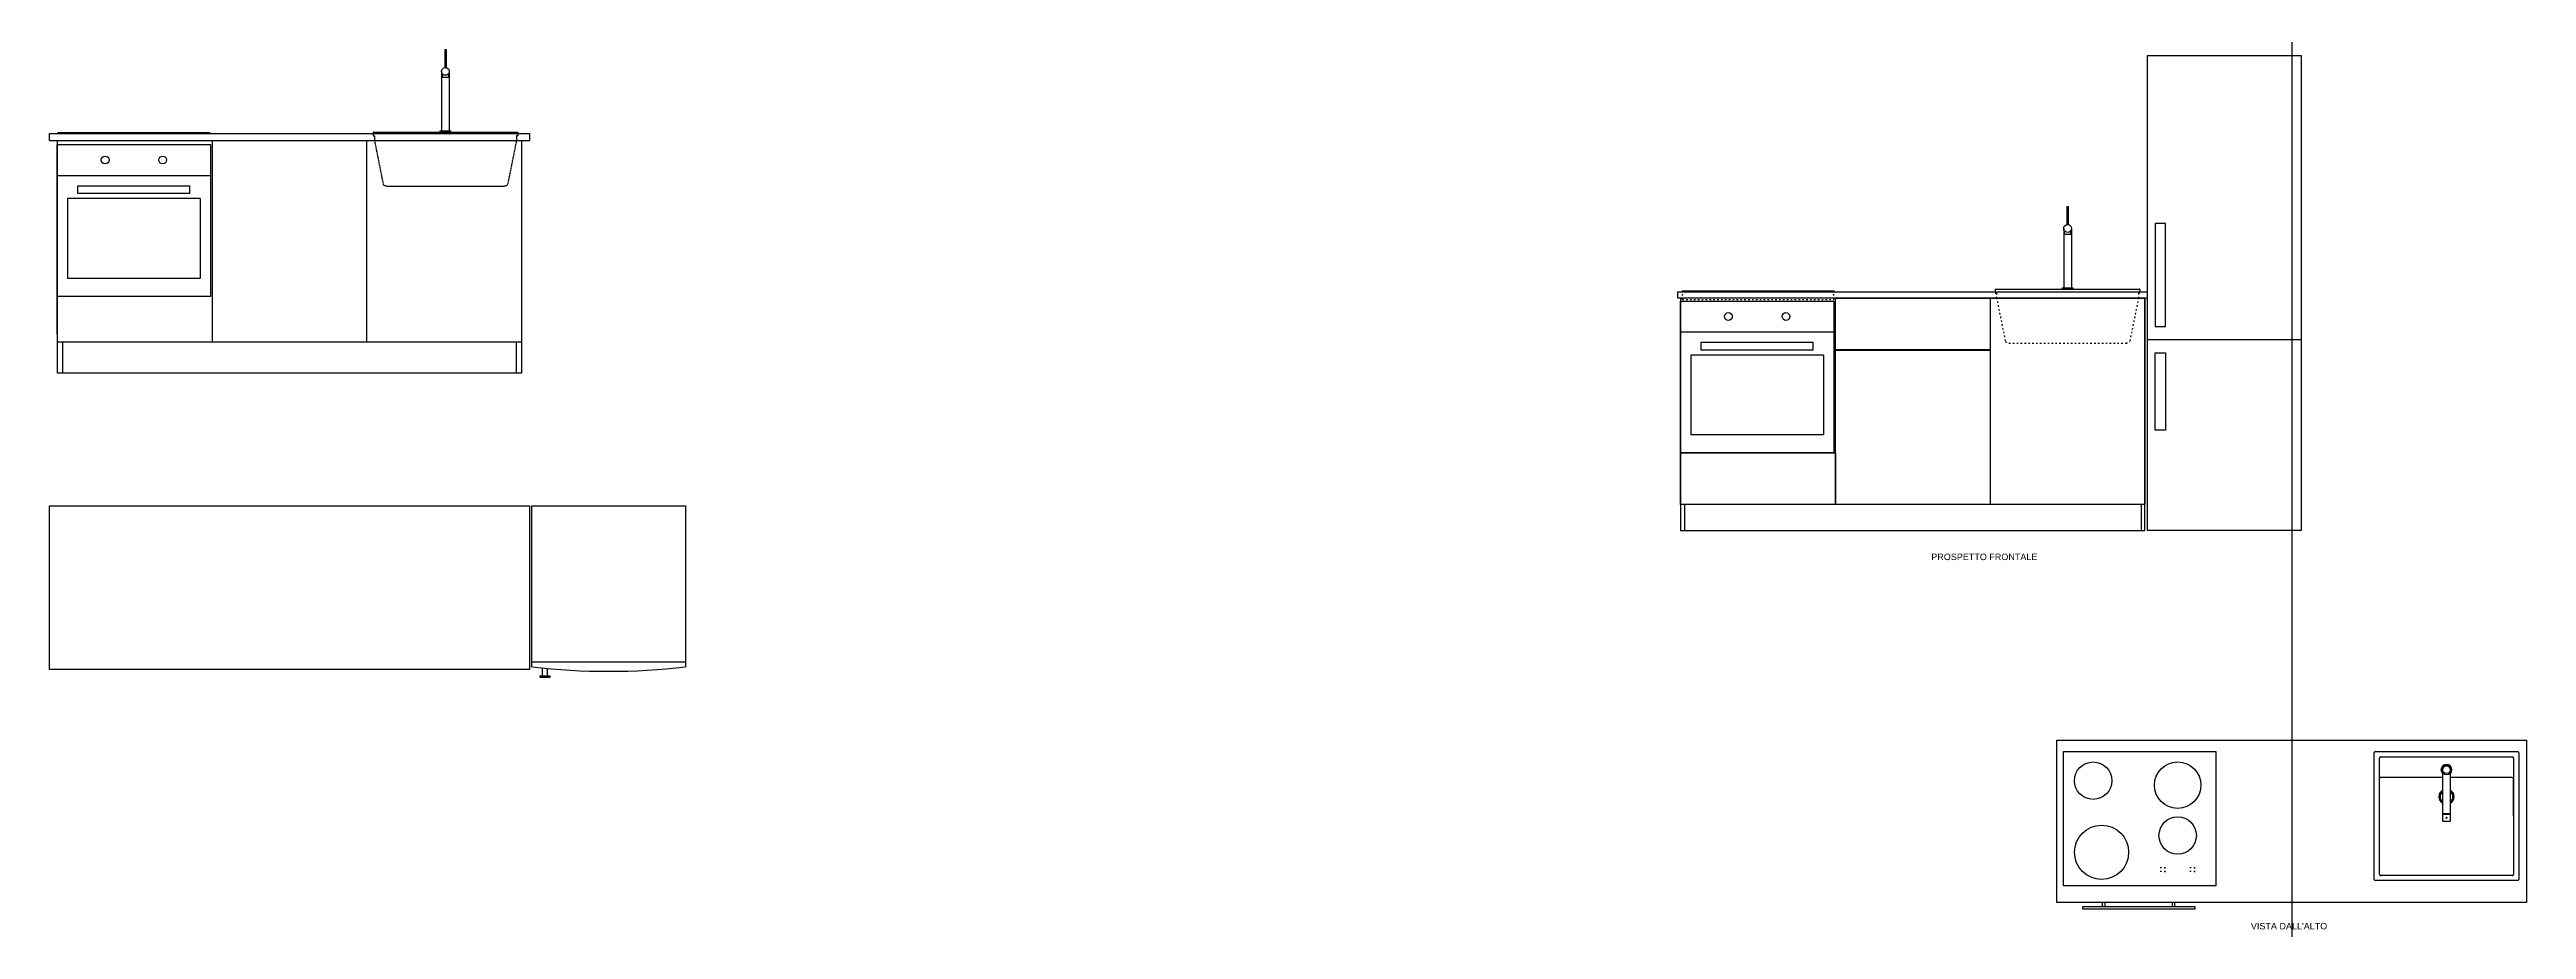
# Model space of a CAD drawing. Header units: millimetres. Extents: x 1119 to 3084, y 2048 to 2389.
# Drawn here: x 1119 to 2079, y 2048 to 2389 of the extents above; entities that cross this region are included whole.
import ezdxf

# ---------------------------------------------------------------- set-up
doc = ezdxf.new("R2010")
doc.units = ezdxf.units.MM
doc.linetypes.add('ACAD_ISO03W100', pattern=[30, 12, -18])
doc.linetypes.add('HIDDEN', pattern=[0.375, 0.25, -0.125])
for name, color, linetype in [('ANNOTATION', 1, 'Continuous'), ('ELETTRODOMESTICI', 2, 'Continuous'), ('LAVELLO', 4, 'Continuous'), ('LINEE DI COSTRUZIONE', 252, 'Continuous'), ('STRUTTURA', 7, 'Continuous')]:
    doc.layers.add(name, color=color, linetype=linetype)
doc.styles.get("Standard").update_dxf_attribs({"font": 'arial.ttf'})

msp = doc.modelspace()

# ---------------------------------------------------------------- linework, layer by layer
at = {"layer": 'ANNOTATION'}
for p, q in [((1119.15, 2353.66), (1119.15, 2356.46)), ((1119.15, 2356.46), (1305.15, 2356.46)), ((1119.15, 2353.66), (1305.15, 2353.66)), ((1305.15, 2356.46), (1305.15, 2353.66)), ((1119.15, 2212.15), (1305.15, 2212.15)), ((1119.15, 2148.65), (1119.15, 2212.15)), ((1305.15, 2212.15), (1305.15, 2148.65)), ((1305.15, 2148.65), (1119.15, 2148.65))]:
    msp.add_line(p, q, dxfattribs=at)
at = {"layer": 'ELETTRODOMESTICI'}
for p, q in [((1932.35, 2202.59), (1932.35, 2386.59)), ((1932.35, 2386.59), (1991.85, 2386.59)), ((1991.85, 2386.59), (1991.85, 2202.59)), ((1122.5, 2356.76), (1181.2, 2356.76)), ((1122.15, 2352.16), (1181.55, 2352.16)), ((1122.15, 2293.26), (1122.15, 2352.16)), ((1181.55, 2352.16), (1181.55, 2293.26)), ((1122.15, 2340.16), (1181.55, 2340.16)), ((1130.15, 2336.16), (1173.55, 2336.16)), ((1130.15, 2333.16), (1130.15, 2336.16)), ((1173.55, 2333.16), (1130.15, 2333.16)), ((1173.55, 2333.16), (1173.55, 2336.16)), ((1177.55, 2331.16), (1126.15, 2331.16)), ((1126.15, 2331.16), (1126.15, 2300.26)), ((1177.55, 2331.16), (1177.55, 2300.26)), ((1939.35, 2321.59), (1935.35, 2321.59)), ((1935.35, 2321.59), (1935.35, 2281.59)), ((1939.35, 2281.59), (1939.35, 2321.59)), ((1177.55, 2300.26), (1126.15, 2300.26)), ((1752.05, 2295.39), (1810.75, 2295.39)), ((1181.55, 2293.26), (1122.15, 2293.26)), ((1932.35, 2276.59), (1991.85, 2276.59)), ((1991.85, 2276.39), (1932.35, 2276.39)), ((1935.35, 2281.59), (1939.35, 2281.59)), ((1935.35, 2271.39), (1939.35, 2271.39)), ((1935.35, 2241.39), (1935.35, 2271.39)), ((1939.35, 2271.39), (1939.35, 2241.39)), ((1939.35, 2241.39), (1935.35, 2241.39)), ((1306.15, 2212.15), (1365.65, 2212.15)), ((1306.15, 2149.7), (1306.15, 2212.15)), ((1365.65, 2212.15), (1365.65, 2149.7)), ((1991.85, 2202.59), (1932.35, 2202.59)), ((1306.15, 2151.65), (1365.65, 2151.65)), ((1365.65, 2151.45), (1306.15, 2151.45)), ((1309.15, 2146.15), (1313.15, 2146.15)), ((1309.15, 2146.15), (1309.15, 2145.65)), ((1309.15, 2145.65), (1313.15, 2145.65)), ((1310.15, 2149.26), (1310.15, 2146.15)), ((1312.15, 2146.15), (1312.15, 2149.07)), ((1313.15, 2145.65), (1313.15, 2146.15)), ((1937.78, 2071.82), (1937.28, 2071.82)), ((1937.78, 2070.32), (1937.28, 2070.32)), ((1939.28, 2071.82), (1938.78, 2071.82)), ((1939.28, 2070.32), (1938.78, 2070.32)), ((1939.03, 2072.07), (1939.03, 2071.57)), ((1939.03, 2070.57), (1939.03, 2070.07)), ((1949.28, 2071.82), (1948.78, 2071.82)), ((1949.28, 2070.32), (1948.78, 2070.32)), ((1950.78, 2071.82), (1950.28, 2071.82)), ((1950.78, 2070.32), (1950.28, 2070.32)), ((1950.53, 2072.07), (1950.53, 2071.57)), ((1950.53, 2070.57), (1950.53, 2070.07)), ((1907.23, 2056.82), (1950.63, 2056.82)), ((1907.23, 2055.82), (1907.23, 2056.82)), ((1950.63, 2055.82), (1907.23, 2055.82)), ((1914.87, 2056.82), (1914.87, 2058.32)), ((1915.87, 2056.82), (1915.87, 2058.32)), ((1941.99, 2056.82), (1941.99, 2058.32)), ((1942.99, 2056.82), (1942.99, 2058.32)), ((1950.63, 2056.82), (1950.63, 2055.82))]:
    msp.add_line(p, q, dxfattribs=at)
at = {"layer": 'ELETTRODOMESTICI', "linetype": 'ACAD_ISO03W100', "ltscale": 0.05}
for p, q in [((1752.05, 2292.09), (1752.05, 2295.09)), ((1810.75, 2292.09), (1810.75, 2295.09)), ((1752.05, 2292.09), (1810.75, 2292.09))]:
    msp.add_line(p, q, dxfattribs=at)
at = {"layer": 'ELETTRODOMESTICI', "ltscale": 0.05, "transparency": 33554687}
for p, q in [((1751.35, 2291.49), (1810.75, 2291.49)), ((1751.35, 2232.59), (1751.35, 2291.49)), ((1810.75, 2291.49), (1810.75, 2232.59)), ((1751.35, 2279.49), (1810.75, 2279.49)), ((1759.35, 2275.49), (1802.75, 2275.49)), ((1759.35, 2272.49), (1759.35, 2275.49)), ((1802.75, 2272.49), (1802.75, 2275.49)), ((1806.75, 2270.49), (1755.35, 2270.49)), ((1755.35, 2270.49), (1755.35, 2239.59)), ((1802.75, 2272.49), (1759.35, 2272.49)), ((1806.75, 2270.49), (1806.75, 2239.59)), ((1806.75, 2239.59), (1755.35, 2239.59)), ((1810.75, 2232.59), (1751.35, 2232.59))]:
    msp.add_line(p, q, dxfattribs=at)
at = {"layer": 'ELETTRODOMESTICI'}
msp.add_lwpolyline([(1899.78, 2116.82), (1958.78, 2116.82), (1958.78, 2064.82), (1899.78, 2064.82)], close=True, dxfattribs=at)
for centre, radius in [((1140.71, 2346.16), 1.5), ((1162.98, 2346.16), 1.5), ((1911.28, 2105.57), 7.25), ((1944.03, 2103.82), 9), ((1914.53, 2077.82), 10.5), ((1944.03, 2084.32), 7.25)]:
    msp.add_circle(centre, radius, dxfattribs=at)
at = {"layer": 'ELETTRODOMESTICI', "ltscale": 0.05, "transparency": 33554687}
for centre in [(1769.91, 2285.49), (1792.19, 2285.49)]:
    msp.add_circle(centre, 1.5, dxfattribs=at)
at = {"layer": 'ELETTRODOMESTICI'}
for centre, radius, start, end in [((1122.5, 2356.61), 0.15, 90, 270), ((1181.2, 2356.61), 0.15, 270, 90), ((1752.05, 2295.24), 0.15, 90, 270), ((1810.75, 2295.24), 0.15, 270, 90), ((1335.9, 2401.7), 253.75, 263.26708, 276.73292)]:
    msp.add_arc(centre, radius, start, end, dxfattribs=at)
at = {"layer": 'LAVELLO'}
for p, q in [((1272.35, 2388.96), (1272.35, 2382)), ((1272.35, 2388.96), (1272.85, 2388.96)), ((1272.85, 2388.96), (1272.85, 2382)), ((1271.1, 2380.46), (1271.1, 2357.46)), ((1271.3, 2379.71), (1271.3, 2378.21)), ((1271.3, 2378.21), (1273.9, 2378.21)), ((1273.9, 2378.21), (1273.9, 2379.71)), ((1274.1, 2380.46), (1274.1, 2357.46)), ((1244.6, 2356.86), (1244.6, 2356.46)), ((1244.7, 2356.96), (1300.5, 2356.96)), ((1270.6, 2357.46), (1274.6, 2357.46)), ((1270.6, 2356.96), (1270.6, 2357.46)), ((1274.6, 2357.46), (1274.6, 2356.96)), ((1300.6, 2356.86), (1300.6, 2356.46)), ((2020.23, 2067.32), (2020.23, 2116.32)), ((2020.73, 2116.82), (2075.73, 2116.82)), ((2076.23, 2116.32), (2076.23, 2067.32)), ((2046.73, 2106.82), (2022.73, 2106.82)), ((2046.73, 2109.82), (2046.73, 2092.82)), ((2049.73, 2092.82), (2049.73, 2109.82)), ((2073.73, 2106.82), (2049.73, 2106.82)), ((2074.23, 2091.82), (2074.23, 2106.82)), ((2046.73, 2092.82), (2049.73, 2092.82)), ((2046.73, 2092.52), (2046.73, 2089.82)), ((2049.73, 2092.52), (2046.73, 2092.52)), ((2046.73, 2089.82), (2049.73, 2089.82)), ((2047.03, 2092.82), (2047.03, 2092.52)), ((2049.43, 2092.82), (2049.43, 2092.52)), ((2049.73, 2089.82), (2049.73, 2092.52)), ((2075.73, 2066.82), (2020.73, 2066.82))]:
    msp.add_line(p, q, dxfattribs=at)
at = {"layer": 'LAVELLO', "linetype": 'HIDDEN'}
for p, q in [((1244.6, 2356.46), (1244.6, 2355.46)), ((1244.6, 2355.46), (1245.09, 2355.46)), ((1245.09, 2355.46), (1245.09, 2353.66)), ((1245.09, 2353.66), (1248.48, 2336.64)), ((1300.1, 2353.66), (1296.71, 2336.64)), ((1300.6, 2355.46), (1300.1, 2355.46)), ((1300.1, 2355.46), (1300.1, 2353.66)), ((1300.6, 2356.46), (1300.6, 2355.46)), ((1249.9, 2336.06), (1295.3, 2336.06))]:
    msp.add_line(p, q, dxfattribs=at)
at = {"layer": 'LAVELLO', "ltscale": 0.05}
for p, q in [((1901.1, 2328.09), (1901.1, 2321.13)), ((1901.6, 2328.09), (1901.6, 2321.13)), ((1899.85, 2319.59), (1899.85, 2296.59)), ((1900.05, 2318.84), (1900.05, 2317.34)), ((1900.05, 2317.34), (1902.65, 2317.34)), ((1902.65, 2317.34), (1902.65, 2318.84)), ((1902.85, 2319.59), (1902.85, 2296.59)), ((1873.35, 2295.99), (1873.35, 2295.59)), ((1873.45, 2296.09), (1929.25, 2296.09)), ((1899.35, 2296.59), (1903.35, 2296.59)), ((1899.35, 2296.09), (1899.35, 2296.59)), ((1903.35, 2296.59), (1903.35, 2296.09)), ((1929.35, 2295.99), (1929.35, 2295.59))]:
    msp.add_line(p, q, dxfattribs=at)
at = {"layer": 'LAVELLO', "linetype": 'ACAD_ISO03W100', "ltscale": 0.05}
for p, q in [((1901.1, 2328.09), (1901.6, 2328.09)), ((1873.35, 2295.59), (1873.35, 2294.59)), ((1929.35, 2295.59), (1929.35, 2294.59)), ((1873.35, 2294.59), (1873.84, 2294.59)), ((1873.84, 2294.59), (1873.84, 2292.79)), ((1873.84, 2292.79), (1877.23, 2275.77)), ((1928.86, 2292.79), (1925.46, 2275.77)), ((1929.35, 2294.59), (1928.86, 2294.59)), ((1928.86, 2294.59), (1928.86, 2292.79)), ((1878.65, 2275.19), (1924.05, 2275.19))]:
    msp.add_line(p, q, dxfattribs=at)
at = {"layer": 'LAVELLO'}
for points in [[(2022.23, 2069.31), (2022.23, 2114.32)], [(2022.73, 2114.82), (2073.73, 2114.82)], [(2074.23, 2114.32), (2074.23, 2069.32)], [(2073.73, 2068.82), (2022.73, 2068.82)]]:
    msp.add_lwpolyline(points, dxfattribs=at)
for centre, radius in [((1272.6, 2380.46), 1.5), ((2048.23, 2091.17), 0.25)]:
    msp.add_circle(centre, radius, dxfattribs=at)
at = {"layer": 'LAVELLO', "ltscale": 0.05}
msp.add_circle((1901.35, 2319.59), 1.5, dxfattribs=at)
at = {"layer": 'LAVELLO'}
for centre, radius, start, end in [((1272.27, 2382), 0.0724, 292.8004, 0), ((1272.92, 2382), 0.0724, 180, 247.1996), ((1244.7, 2356.86), 0.1, 90, 180), ((1300.5, 2356.86), 0.1, 0, 90), ((2020.73, 2116.32), 0.5, 90, 180), ((2022.73, 2114.32), 0.5, 90, 180), ((2073.73, 2114.32), 0.5, 0, 90), ((2075.73, 2116.32), 0.5, 0, 90), ((2022.73, 2106.32), 0.5, 90, 180.27774), ((2048.23, 2109.82), 2, 318.59038, 221.40962), ((2048.23, 2109.82), 1.5, 0, 180), ((2073.73, 2106.32), 0.5, 0, 90), ((2048.23, 2099.32), 3, 120, 240), ((2048.23, 2099.32), 2.5, 126.8699, 233.1301), ((2048.23, 2099.32), 3, 300, 60), ((2048.23, 2099.32), 2.5, 306.8699, 53.1301), ((2020.73, 2067.32), 0.5, 180, 270), ((2022.73, 2069.32), 0.5, 179.72226, 270.2046), ((2073.73, 2069.32), 0.5, 269.7954, 0), ((2075.73, 2067.32), 0.5, 270, 0)]:
    msp.add_arc(centre, radius, start, end, dxfattribs=at)
at = {"layer": 'LAVELLO', "linetype": 'HIDDEN'}
for centre, start, end in [((1249.9, 2338.06), 225, 270), ((1295.3, 2338.06), 270, 315)]:
    msp.add_arc(centre, 2, start, end, dxfattribs=at)
at = {"layer": 'LAVELLO', "ltscale": 0.05}
for centre, radius, start, end in [((1901.03, 2321.13), 0.0724, 292.8004, 0), ((1901.67, 2321.13), 0.0724, 180, 247.1996), ((1873.45, 2295.99), 0.1, 90, 180), ((1929.25, 2295.99), 0.1, 0, 90)]:
    msp.add_arc(centre, radius, start, end, dxfattribs=at)
at = {"layer": 'LAVELLO', "linetype": 'ACAD_ISO03W100', "ltscale": 0.05}
for centre, start, end in [((1878.65, 2277.19), 225, 270), ((1924.05, 2277.19), 270, 315)]:
    msp.add_arc(centre, 2, start, end, dxfattribs=at)
at = {"layer": 'LINEE DI COSTRUZIONE'}
msp.add_xline((1988.23, 2058.32), (0, -1), dxfattribs=at)
for radius in [2, 1.5]:
    msp.add_circle((2048.23, 2109.82), radius, dxfattribs=at)
at = {"layer": 'STRUTTURA'}
for p, q in [((1122.15, 2353.66), (1122.15, 2266.46)), ((1122.15, 2353.66), (1302.15, 2353.66)), ((1122.15, 2353.66), (1122.15, 2263.66)), ((1182.15, 2353.66), (1182.15, 2275.66)), ((1242.15, 2275.66), (1242.15, 2353.66)), ((1302.15, 2266.46), (1302.15, 2353.66)), ((1302.15, 2348.66), (1302.15, 2353.66)), ((1302.15, 2263.66), (1302.15, 2348.66)), ((1122.15, 2278.66), (1122.15, 2296.26)), ((1182.15, 2296.26), (1182.15, 2278.66)), ((1750.35, 2292.59), (1750.35, 2295.09)), ((1750.35, 2295.09), (1932.35, 2295.09)), ((1932.35, 2292.59), (1932.35, 2295.09)), ((1932.35, 2292.59), (1750.35, 2292.59)), ((1751.35, 2292.59), (1751.35, 2202.59)), ((1871.35, 2292.59), (1931.35, 2292.59)), ((1931.35, 2202.59), (1931.35, 2292.59)), ((1931.35, 2292.59), (1931.35, 2212.59)), ((1122.15, 2275.66), (1302.15, 2275.66)), ((1124.15, 2275.66), (1124.15, 2263.66)), ((1300.15, 2263.66), (1300.15, 2275.66)), ((1811.35, 2272.39), (1871.35, 2272.39)), ((1811.35, 2212.59), (1811.35, 2272.39)), ((1871.35, 2272.39), (1871.35, 2212.59)), ((1122.15, 2263.66), (1302.15, 2263.66)), ((1929.85, 2212.59), (1752.85, 2212.59)), ((1752.85, 2212.59), (1752.85, 2202.59)), ((1931.35, 2212.59), (1871.35, 2212.59)), ((1929.85, 2212.59), (1929.85, 2202.59)), ((1751.35, 2202.59), (1931.35, 2202.59)), ((1897.23, 2121.32), (2079.23, 2121.32)), ((1897.23, 2058.32), (1897.23, 2121.32)), ((2079.23, 2121.32), (2079.23, 2058.32)), ((2079.23, 2058.32), (1897.23, 2058.32))]:
    msp.add_line(p, q, dxfattribs=at)
for points in [[(1811.35, 2272.59), (1811.35, 2292.59), (1871.35, 2292.59), (1871.35, 2272.59)], [(1751.35, 2212.59), (1751.35, 2232.59), (1811.35, 2232.59), (1811.35, 2212.59)]]:
    msp.add_lwpolyline(points, close=True, dxfattribs=at)

# ---------------------------------------------------------------- texts
at = {"layer": 'ANNOTATION', "char_height": 2.5, "attachment_point": 1}
for s, insert in [('PROSPETTO FRONTALE', (1848.53, 2193.56)), ("VISTA DALL'ALTO", (1972.42, 2050.43))]:
    msp.add_mtext_dynamic_manual_height_columns(s, width=43.1333, gutter_width=12.5, heights=[2.59], dxfattribs=dict(at, insert=insert))

doc.saveas('drawing.dxf')
